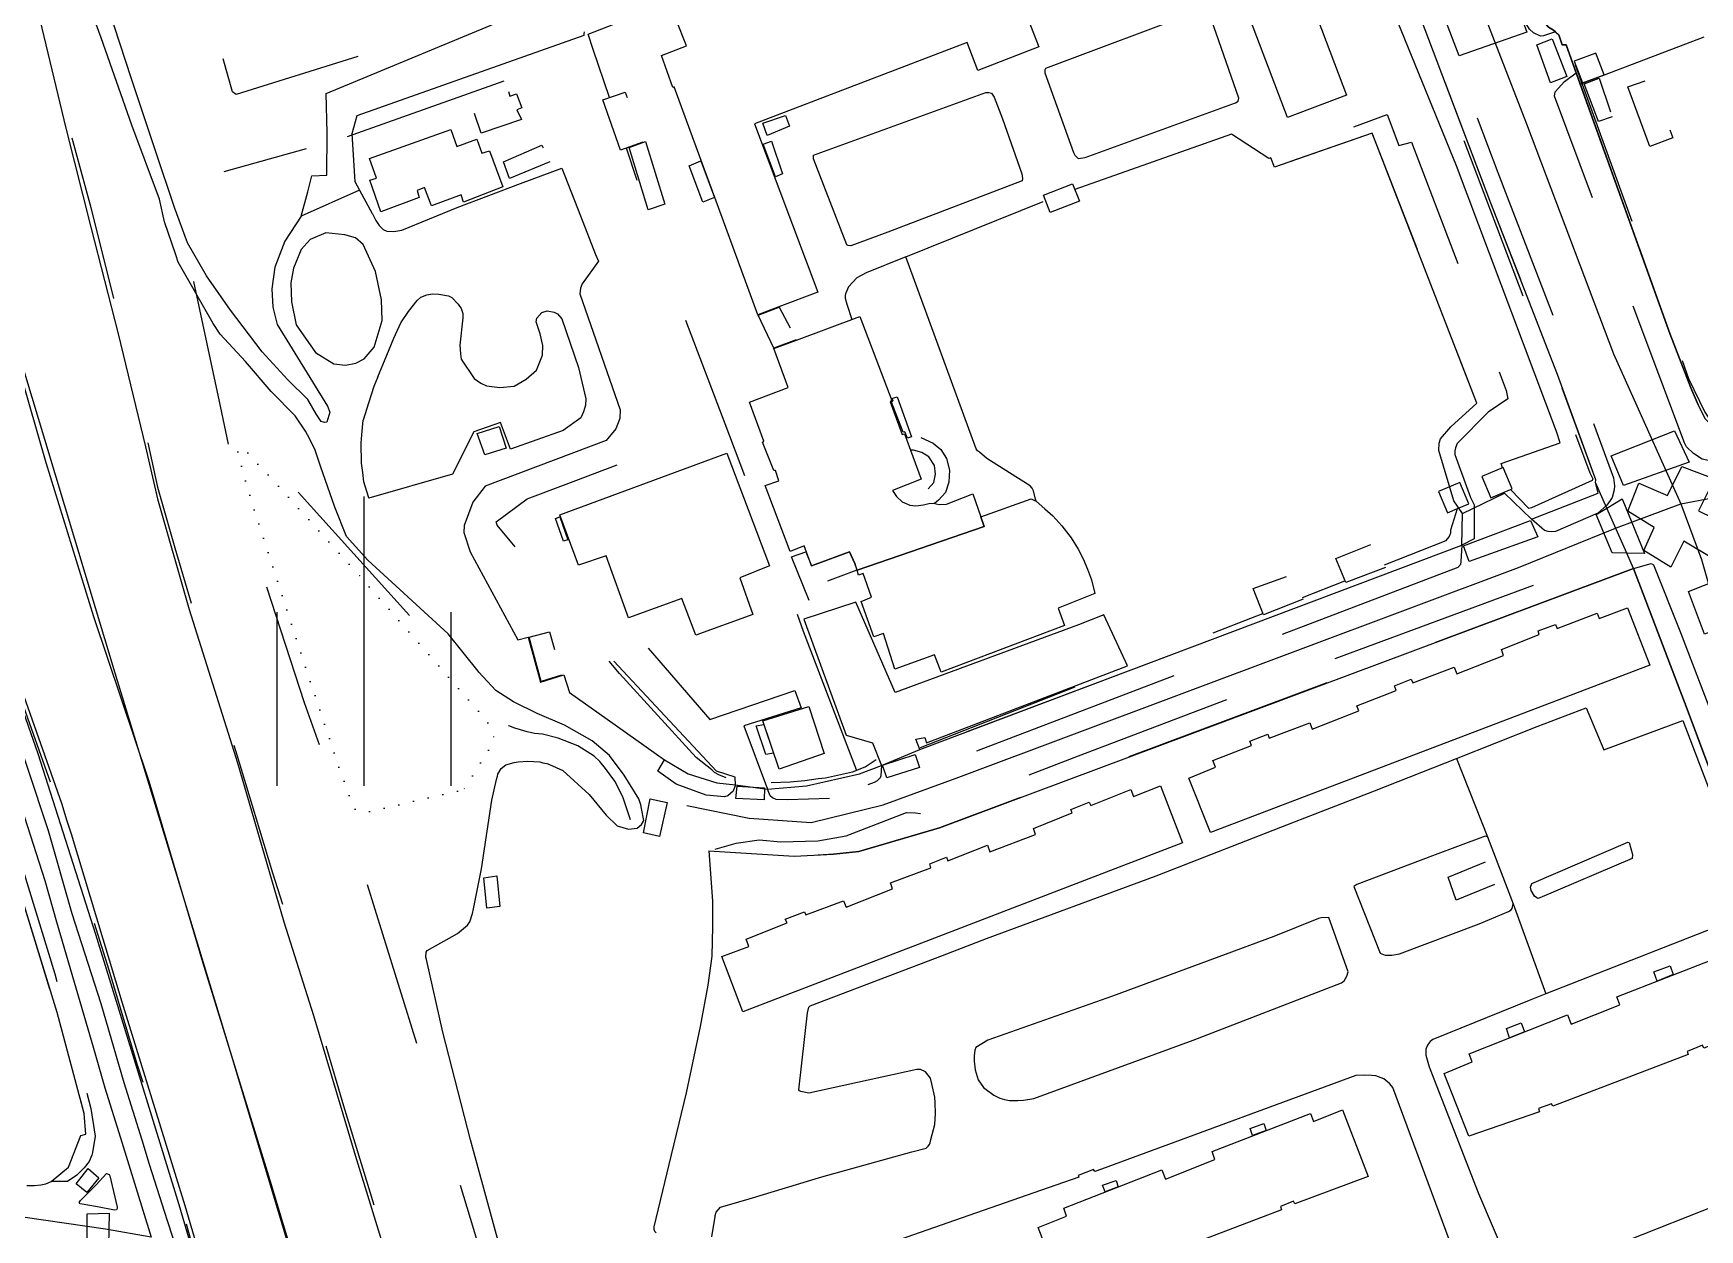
# Model space of a CAD drawing. Header units: millimetres. Extents: x 198785 to 203305, y 542885 to 545889.
# Drawn here: x 201794.4 to 202082.1, y 544211.6 to 544418.2 of the extents above; entities that cross this region are included whole.
import ezdxf

# ---------------------------------------------------------------- set-up
doc = ezdxf.new("R2010")
doc.units = ezdxf.units.MM
for name, pattern in [('DOTTED_25K', [2.5, 0, -2.5]), ('FENCE_25K', [54.3, 28.7, -9.2, -16.4]), ('HIDDEN_BULD_25K', [28.8, 18.4, -10.4]), ('HIDDEN_IN_25K', [56.5, 36.5, -20])]:
    doc.linetypes.add(name, pattern=pattern)
for name, color, linetype in [('A0013111', 253, 'Continuous'), ('A0013114', 253, 'Continuous'), ('A0013118', 253, 'Continuous'), ('A0023211', 253, 'Continuous'), ('A0023214', 253, 'Continuous'), ('A0033324', 253, 'Continuous'), ('A0043325', 253, 'Continuous'), ('A0053326', 253, 'Continuous'), ('B0014111', 253, 'Continuous'), ('B0014115', 253, 'Continuous'), ('B0014116', 253, 'Continuous'), ('B0014118', 253, 'Continuous'), ('B0024120', 253, 'Continuous'), ('B0024127', 253, 'Continuous'), ('C0523121', 253, 'Continuous'), ('D0015212', 253, 'Continuous'), ('D0025111', 253, 'Continuous'), ('F0017111', 253, 'Continuous'), ('F0047224', 253, 'Continuous')]:
    doc.layers.add(name, color=color, linetype=linetype)

# ---------------------------------------------------------------- blocks, each defined once
blk = doc.blocks.new('D0015212')
at = {"layer": 'D0015212'}
for p, q in [((-0.39, -20.29), (-0.39, 29.71)), ((-15.39, -20.29), (-15.39, 9.71)), ((14.61, -20.29), (14.61, 9.71))]:
    blk.add_line(p, q, dxfattribs=at)

msp = doc.modelspace()

# ---------------------------------------------------------------- linework, layer by layer
at = {"layer": 'A0013111'}
for points in [[(201830.67, 544181.52), (201820.58, 544215.73), (201809.68, 544250.89), (201800.94, 544279.9), (201800.22, 544282.18), (201799.26, 544285.24), (201788.36, 544316.16), (201779.39, 544341.25), (201770.57, 544366.63), (201761.97, 544393.48), (201752.86, 544423.42), (201743.97, 544452.55), (201743.84, 544453), (201743.14, 544455.39), (201734.89, 544483.44), (201729.32, 544504.35)], [(201768.63, 544504.36), (201775.99, 544483.94), (201782.11, 544465.18), (201782.24, 544464.74), (201785.03, 544455.61), (201788.66, 544443.74), (201794.43, 544424.94), (201799.99, 544401.82), (201804.28, 544384.74), (201808.99, 544366.33), (201813.74, 544346.81), (201815.79, 544337.83), (201821.26, 544318.75), (201829.34, 544293.14), (201830.01, 544290.85), (201837.6, 544264.76), (201842.72, 544248.63), (201849.92, 544224.49), (201858.6, 544196.27)]]:
    msp.add_lwpolyline(points, dxfattribs=at)
at = {"layer": 'A0013114'}
for points in [[(201819.32, 544207.7), (201817.55, 544213.17), (201814.43, 544222.88), (201813.13, 544227.09), (201810.07, 544237), (201806.1, 544250.64), (201801.05, 544266.19), (201796.97, 544280.5), (201793.41, 544291.27), (201789.17, 544303.94), (201783.03, 544321.27), (201778.46, 544333.61), (201774.91, 544343.84), (201771.47, 544353.39), (201768.19, 544362.55), (201766.02, 544369.1), (201764.34, 544374.29), (201759.63, 544390.1), (201752.45, 544412.57), (201739.41, 544455.37), (201738.84, 544457.24), (201731.02, 544484.2), (201724.58, 544504.35)], [(202082.99, 544351.64), (202081.79, 544354.04), (202080.52, 544356.98), (202076.91, 544366.41), (202061.43, 544409.44), (202058.99, 544416.22), (202058.31, 544416.24), (202057.73, 544417.99), (202057.17, 544418.47), (202056.83, 544418.76), (202055.96, 544419.3), (202055.33, 544420.04), (202051.4, 544430.02), (202042.36, 544455.55), (202041.82, 544456.97), (202036.99, 544469.89), (202035.17, 544474.65), (202031.61, 544483.96), (202023.81, 544504.39)], [(201889.49, 544418.46), (201889.4, 544418.13), (201889.41, 544417.88)], [(201903.36, 544292.75), (201907.42, 544290.33), (201912.38, 544288.76), (201915.61, 544288.42), (201921.14, 544287.71), (201927.88, 544288.26), (201937, 544290.36), (201940.82, 544291.76), (201947.42, 544294.56), (202041.02, 544329.82), (202041.11, 544335.29), (202048.38, 544338.8), (202053.06, 544334.35), (202064.55, 544338.79), (202064.07, 544340.65), (202064.12, 544341.09), (202057.5, 544359.29), (202046.03, 544388.92), (202034.7, 544418.85)], [(201911, 544277.04), (201925.7, 544276.12), (201932.5, 544276.45), (201936.9, 544276.94), (201950.84, 544281.04), (202070.64, 544325.82), (202079.93, 544301.49), (202100.04, 544247.56), (202109, 544223.43), (202115.96, 544209.22)], [(201793.24, 544219.25), (201794.56, 544219.27), (201795.67, 544219.36), (201796.52, 544219.55), (201797.43, 544219.95), (201800.44, 544222.44), (201802.59, 544227.87), (201803.42, 544228.14), (201803.15, 544231.7), (201798.46, 544249.11), (201791.27, 544272.55)]]:
    msp.add_lwpolyline(points, dxfattribs=at)
at = {"layer": 'A0013118'}
for points in [[(201840.61, 544386.65), (201837.79, 544382.33), (201836.08, 544377.87), (201835.54, 544374.1), (201835.72, 544370.95), (201836.48, 544367.93), (201845.14, 544353.86), (201845.55, 544352.82), (201845.05, 544351.08), (201844.61, 544351.04), (201844.08, 544351.17), (201843.27, 544352.38), (201841.77, 544354.98), (201838.32, 544358.39), (201833.9, 544363.24), (201828.42, 544370.39), (201824.28, 544376.33), (201820.98, 544382.04), (201818.73, 544388.14), (201815.43, 544397.94), (201811.23, 544410.56), (201804.54, 544431.23), (201798.65, 544450.66), (201790.82, 544476.95)], [(202048.02, 544343.2), (202047.79, 544343.96), (202057.96, 544347.5), (202057.37, 544349.44), (202040.09, 544395.34), (202014.61, 544457.89), (202014.29, 544457.98), (202013.49, 544457.69)], [(201899.75, 544282.31), (201899.37, 544284.37), (201899.23, 544284.96), (201898.89, 544286.01), (201896.35, 544290.13), (201893.86, 544293.53), (201890.85, 544296.07), (201886.05, 544298.77), (201881.35, 544300.77), (201877.27, 544302.77), (201874.21, 544304.74), (201871.31, 544307.89), (201871.17, 544308.06), (201865.98, 544314.51), (201852.13, 544327.26), (201848.42, 544331.32), (201846.41, 544336.4), (201843.95, 544343.5), (201843, 544346.23), (201842.06, 544348.26), (201841.35, 544349.52), (201839.58, 544352.17), (201835.41, 544356.37), (201831.01, 544361.57), (201826.65, 544366.28), (201825.43, 544368.1), (201819.38, 544378.68), (201818.94, 544379.97), (201817.01, 544385.66), (201816.17, 544389.58), (201811.35, 544402.36), (201806.05, 544417.47), (201800.87, 544431.6)], [(201889.41, 544417.88), (201850.23, 544404), (201849.37, 544400.88), (201849.88, 544392.63), (201850.7, 544391.12), (201840.61, 544386.65), (201841.75, 544390.86), (201842.47, 544393.63), (201845.05, 544393.71), (201845.12, 544401.02), (201844.92, 544407.83), (201886.72, 544425.21)], [(201996.46, 544422.4), (201969.11, 544412.18), (201969.02, 544411.95), (201969.02, 544411.42), (201973.98, 544397.62), (201974.21, 544397.18), (201974.56, 544396.77), (201974.79, 544396.61), (201975.99, 544396.81), (202001.95, 544406.2), (202002.36, 544406.5), (202002.5, 544407.01), (201997.31, 544421.9), (201996.99, 544422.22), (201996.46, 544422.4)], [(202082.78, 544417.57), (202065.6, 544411.02), (202061.43, 544409.44), (202058.99, 544416.23), (202058.31, 544416.25), (202057.73, 544417.99)], [(201935.49, 544381.55), (201935.06, 544381.6), (201934.8, 544381.72), (201929.08, 544396.57), (201929.06, 544397.17), (201958.8, 544408), (201959.33, 544408), (201959.79, 544407.88), (201960.28, 544407.19), (201961.68, 544403.45), (201965.05, 544393.99), (201965.12, 544393.58), (201965.14, 544393.18), (201965.1, 544392.77), (201941.89, 544383.91), (201935.49, 544381.55)], [(202041.11, 544335.29), (202039.65, 544337.5), (202037.04, 544346.2), (202037.08, 544347.43), (202037.33, 544348.22), (202039.11, 544350.27), (202043.59, 544354.36), (202025.55, 544401), (202008.66, 544395.12), (202008.01, 544396.74), (202007.67, 544396.61), (202001.21, 544400.83), (201974.19, 544391.24)], [(201850.7, 544391.12), (201852.88, 544387.11), (201852.9, 544387.06), (201853.49, 544385.88), (201854.06, 544385.05), (201854.75, 544384.35), (201855.42, 544384.06), (201856.6, 544383.98), (201857.97, 544384.23), (201867.52, 544388.15), (201878.45, 544392.29), (201885.61, 544394.93), (201888.82, 544386.7), (201891.44, 544380.04), (201891.93, 544378.88), (201889.15, 544374.98), (201888.85, 544374.22), (201888.73, 544373.21), (201895.7, 544353.19), (201895.6, 544351.73), (201894.96, 544349.91), (201893.29, 544347.89), (201872.38, 544340.02), (201870.25, 544337.28), (201868.75, 544333.21), (201868.69, 544332.02), (201869.77, 544328.68), (201873.52, 544321.79), (201878.04, 544313.47), (201879.78, 544313.92), (201881.95, 544306.17), (201885.95, 544307.43), (201886.91, 544304.36), (201893.46, 544299.78), (201903.36, 544292.75)], [(201945.01, 544379.62), (201968.73, 544389.2)], [(201844.88, 544383.76), (201842.16, 544382.64), (201840.62, 544380.88), (201839.27, 544377.66), (201838.8, 544375.12), (201838.96, 544371.86), (201839.74, 544367.86), (201843.1, 544363.1), (201846.26, 544361.14), (201848.27, 544360.91)], [(201848.27, 544360.91), (201850.02, 544361.28), (201851.5, 544362), (201853.2, 544364.01), (201854.57, 544368.66), (201854.48, 544372.23), (201853.46, 544377.07), (201851.3, 544381.76), (201849.96, 544382.93), (201848.13, 544383.43), (201844.88, 544383.76)], [(201945.01, 544379.62), (201938.13, 544376.84), (201936.54, 544375.98), (201935.11, 544374.46), (201934.58, 544373.24), (201934.53, 544372.96), (201934.53, 544372.5), (201934.81, 544371.48), (201935.7, 544368.8)], [(201967.52, 544337.43), (201967.41, 544337.8), (201967.04, 544339.19), (201966.81, 544339.65), (201966.46, 544340.08), (201962.88, 544342.33), (201959.02, 544344.81), (201957.75, 544345.91), (201957.4, 544346.11), (201957.14, 544346.48), (201945.01, 544379.62)], [(201853.82, 544358.89), (201855, 544361.68), (201856.6, 544365.6), (201857.82, 544368.24), (201859.13, 544370.21), (201860.61, 544372.1), (201861.25, 544372.68), (201862.32, 544373.05), (201863.28, 544373.26), (201864.39, 544373.2), (201866.05, 544372.92), (201866.62, 544372.61), (201867.7, 544371.45), (201868.25, 544370.71), (201868.5, 544369.85), (201868.52, 544369.08), (201868, 544364.36), (201868.09, 544362.88), (201868.25, 544361.96), (201870.5, 544358.59), (201871.64, 544357.83), (201872.61, 544357.36), (201874.88, 544357.08), (201877.36, 544357.27), (201879.45, 544358.48), (201881.23, 544360.05), (201882.27, 544362.64), (201882.36, 544364.33), (201881.9, 544366.35), (201881.21, 544368.43), (201881.3, 544369.06), (201882.17, 544370.03), (201883.1, 544370.28), (201884.31, 544370.1), (201884.89, 544369.76), (201885.59, 544368.91), (201888.51, 544360.53), (201889.78, 544355.12), (201889.68, 544354.03), (201889.34, 544352.87), (201888.88, 544351.85), (201885.87, 544349.61), (201876.75, 544346.39), (201875.01, 544351), (201870.42, 544349.38), (201866.73, 544342.08), (201852.31, 544337.97), (201852.21, 544338.17), (201851.45, 544340.77), (201851.25, 544342.36), (201851.05, 544343.98), (201850.94, 544347.53), (201851.07, 544348.91), (201851.32, 544351.4)], [(201853.82, 544358.89), (201853.13, 544357.25), (201852.21, 544354.36), (201851.32, 544351.4)], [(201947.42, 544294.56), (201946.71, 544296.34), (201948.3, 544296.61), (201948.59, 544295.7), (201983.26, 544308.98), (201979.17, 544317.82), (201974.84, 544316.07), (201943.14, 544304.4), (201936.36, 544319.97), (201927.4, 544317.03), (201934.71, 544297.02), (201939.23, 544295.71), (201940.82, 544291.76)], [(201900.54, 544312.06), (201911.17, 544299.7), (201925.85, 544304.73), (201926.92, 544301.74), (201917.03, 544298.61), (201921.14, 544287.71)], [(201915.61, 544288.42), (201915.56, 544289.74), (201912.34, 544290.81), (201894.61, 544309.78)], [(202040.08, 544293), (202054.01, 544298.52), (202062.49, 544301.75), (202065.53, 544294.46), (202079.16, 544299.57), (202086.13, 544281.33), (202090.46, 544266.04), (202055.51, 544252.32)], [(201874.99, 544208.45), (201869.82, 544227.14), (201865.07, 544245.73), (201862.25, 544258.26), (201862.16, 544258.66), (201862.19, 544259.56), (201862.39, 544259.83), (201867.58, 544262.79), (201869.32, 544264.19), (201869.71, 544264.77), (201870.19, 544266.22), (201870.38, 544267.03), (201871.74, 544273.91), (201873.54, 544285.81), (201874.35, 544289.37), (201874.48, 544289.92), (201874.58, 544290.27), (201875.11, 544291.24), (201875.96, 544291.88), (201877.39, 544292.32), (201878.08, 544292.41), (201879.74, 544292.51), (201881.8, 544292.41), (201882.31, 544292.27), (201883.02, 544292.11), (201883.48, 544291.97), (201885.81, 544290.94), (201890.34, 544286.78), (201893.24, 544283.18), (201895.18, 544281.34), (201897.12, 544280.76), (201898.64, 544280.95), (201899.36, 544281.57), (201899.75, 544282.31)], [(201911.53, 544210.38), (201912.09, 544213.88), (201912.09, 544214.09), (201912.27, 544214.67), (201912.99, 544215.5), (201917.97, 544216.95), (201930.48, 544220.76), (201946.05, 544225.05), (201948.5, 544225.68), (201948.87, 544226.02), (201949.1, 544226.32), (201949.23, 544226.62), (201949.35, 544227.18), (201950, 544229.81), (201950.11, 544231.7), (201950.09, 544233.5), (201950.02, 544234.51), (201949.51, 544236.82), (201949.26, 544237.79), (201948.38, 544238.85), (201947.55, 544239.27), (201946.93, 544239.27), (201928.28, 544235.21), (201926.85, 544235.51), (201926.67, 544235.6), (201926.55, 544235.76), (201928.01, 544249.07), (201928.26, 544250.04), (201928.49, 544250.25), (201941.97, 544255.4), (201951.34, 544258.97), (201958.95, 544261.88), (201988.21, 544272.75), (202012.12, 544282.03), (202017.48, 544284.12), (202025.93, 544287.4), (202040.08, 544293), (202045.45, 544279.45), (202045.03, 544279.6), (202035.93, 544276.18), (202022.87, 544271.22), (202022.36, 544270.9), (202026.88, 544259.35), (202027.77, 544259), (202028.93, 544259.04), (202030.26, 544259.28), (202043.99, 544264.46), (202045.8, 544265.2), (202049.05, 544266.57), (202049.53, 544266.84), (202049.71, 544267.08), (202049.88, 544267.9), (202055.51, 544252.32), (202052.61, 544251.17), (202036.02, 544244.46), (202035.55, 544244.14), (202035.35, 544243.9), (202035.07, 544243.49), (202034.79, 544242.8), (202034.79, 544241.74), (202035.39, 544239.73), (202043.86, 544217.85), (202051.8, 544199.3)], [(202045.45, 544279.45), (202049.88, 544267.9)], [(202054.12, 544268.84), (202053.93, 544268.9), (202053.56, 544269.21), (202052.97, 544270.22), (202052.85, 544270.79), (202053.1, 544271.42), (202069.66, 544278.54), (202069.87, 544278.48), (202070.47, 544276.44), (202070.44, 544275.73), (202054.45, 544268.93), (202054.12, 544268.84)], [(201911, 544277.04), (201911.62, 544268.36), (201911.65, 544264), (201911.51, 544258.86), (201910.84, 544253.83), (201909.5, 544246.7), (201907.1, 544235.27), (201904.06, 544222.86), (201901.47, 544212.09), (201901.49, 544211.72), (201901.63, 544211.35), (201901.89, 544211.07)], [(201957.1, 544243.1), (201956.91, 544242.6), (201956.8, 544241.63), (201956.8, 544240.7), (201956.99, 544239.21), (201957.5, 544237.47), (201958.43, 544236.16), (201960.18, 544234.87), (201961.23, 544234.33), (201962.03, 544234.11), (201962.89, 544233.95), (201964.35, 544233.95), (201965.35, 544233.98), (201967.1, 544234.26), (201994.61, 544244.32), (202020.21, 544254.23), (202020.71, 544254.57), (202021.17, 544255.4), (202021.35, 544256.15), (202018.02, 544265.55), (202016.74, 544265.46), (202016.26, 544265.35), (202008.54, 544262.23), (201980.69, 544251.93), (201959.18, 544244.36), (201957.1, 544243.1)], [(202043.21, 544198.1), (202029.07, 544236.17), (202028.59, 544236.8), (202027.55, 544237.65), (202026.14, 544238.21), (202025.4, 544238.27), (202024.23, 544238.32), (202022.7, 544238.25), (201978.79, 544222.05), (201977.62, 544221.64), (201977.43, 544222), (201974.79, 544220.96), (201974.87, 544220.68), (201967.08, 544217.97), (201953.39, 544213.19), (201925.1, 544203.32)], [(202059.34, 544205.7), (202095.42, 544220.02), (202097.03, 544216.96), (202107.7, 544220.71), (202109, 544223.43)]]:
    msp.add_lwpolyline(points, dxfattribs=at)
at = {"layer": 'A0023211'}
msp.add_lwpolyline([(201844.64, 544188.9), (201835.25, 544220.11), (201823.64, 544257.82), (201815.14, 544286.52), (201814.3, 544289.19), (201804.81, 544317.45), (201796.57, 544344.03), (201787.42, 544375.69), (201780.98, 544397.65), (201770.76, 544433.58), (201763.04, 544458.87), (201751.76, 544493.9), (201748.98, 544504.36), (201748.97, 544504.36)], dxfattribs=at)
at = {"layer": 'A0023214'}
for points in [[(202024.02, 544475.25), (202025.91, 544470.4), (202028.01, 544464.99), (202052.17, 544402.59), (202067.2, 544362.85), (202075.25, 544344.89), (202078.81, 544336.96)], [(202078.81, 544336.96), (202089.73, 544339.07), (202121.95, 544350.46), (202154.06, 544362.45), (202157.15, 544363.6), (202161.62, 544365.27), (202164.68, 544366.41), (202190.05, 544376.23), (202210.67, 544384.16), (202219.46, 544387.51), (202222.55, 544388.75), (202228.66, 544391.19)], [(201907.18, 544284.9), (201917.93, 544282.69), (201928.67, 544281.92), (201941.09, 544284.99), (201954.13, 544289.79), (202050.81, 544325.98), (202067.56, 544332.77), (202078.81, 544336.96)], [(202078.81, 544336.96), (202082.38, 544327.37), (202083.77, 544322.52), (202106.9, 544258.79), (202117.41, 544234.03), (202118.99, 544230.28), (202120.46, 544226.53), (202135.17, 544188.96), (202138.44, 544180.26), (202143.95, 544165.54)], [(201789.3, 544293.78), (201796.33, 544271.93), (201798.37, 544264.78), (201804.74, 544242.94), (201806.72, 544236.12), (201809.39, 544227.5), (201814.71, 544210.3)], [(201814.71, 544210.3), (201806.83, 544211.72), (201792.57, 544213.8), (201786.17, 544215.22), (201775.62, 544217.56), (201771.15, 544218.26), (201753.8, 544221.36), (201733.47, 544223.5), (201728.98, 544223.47), (201723.05, 544222.02), (201716.6, 544220.43), (201715.81, 544220.24), (201709.13, 544218.11), (201701.25, 544215.2), (201699.45, 544214.49), (201697.23, 544213.66), (201687.18, 544210.13)]]:
    msp.add_lwpolyline(points, dxfattribs=at)
at = {"layer": 'A0033324', "linetype": 'HIDDEN_IN_25K', "flags": 128}
for points in [[(201718.08, 544504.35), (201718.08, 544504.35), (201723.83, 544485.41), (201734.97, 544449.15), (201745.18, 544415.28), (201755.35, 544382.08), (201763.46, 544357.37), (201778.52, 544315.22), (201789.07, 544285.09), (201798.05, 544255.82), (201804.3, 544232.57), (201805.04, 544227.75), (201804.59, 544224.95), (201804.49, 544224.51), (201803.98, 544223.4), (201803.13, 544222.32), (201801.89, 544221.01), (201800.26, 544219.93), (201797.43, 544219.95), (201800.44, 544222.44), (201802.59, 544227.87), (201803.42, 544228.14), (201803.15, 544231.7), (201798.46, 544249.11), (201791.27, 544272.55), (201784.25, 544294.04), (201773.93, 544323.88), (201765.49, 544347.39), (201758.6, 544366.92), (201750.97, 544391.67), (201744.13, 544414.29), (201737.5, 544435.59), (201731.03, 544456.99), (201724.69, 544478.11), (201718.84, 544497.9), (201716.92, 544504.35)], [(202055.13, 544417.8), (202054.59, 544417.76), (202053.35, 544418.29), (202052.7, 544418.93), (202052.25, 544419.68), (202048.59, 544428.97), (202039.54, 544454.52), (202037.65, 544459.56), (202034.18, 544468.83), (202022.25, 544500.06), (202021.98, 544500.69), (202021.88, 544501.2), (202021.9, 544502.04), (202022.2, 544502.79), (202023.99, 544503.91), (202031.61, 544483.96), (202035.17, 544474.65), (202036.99, 544469.89), (202042.36, 544455.55), (202051.4, 544430.02), (202055.33, 544420.04), (202055.96, 544419.3), (202056.83, 544418.76), (202057.17, 544418.47), (202055.13, 544417.8)], [(202057.2, 544332.17), (202056.53, 544332.13), (202055.92, 544332.19), (202055.28, 544332.39), (202053.06, 544334.35), (202064.55, 544338.79), (202064.07, 544340.65), (202064.12, 544341.09), (202057.5, 544359.29), (202046.03, 544388.92), (202034.7, 544418.85), (202024.29, 544446.08), (202016.75, 544466.2), (202016.54, 544466.36), (202016.1, 544466.52), (202015.59, 544466.52), (202018.18, 544466.81), (202018.47, 544466.84), (202019.07, 544466.6), (202019.59, 544466.32), (202020.03, 544465.99), (202027.1, 544447.14), (202037.5, 544419.92), (202047.23, 544394.21), (202048.83, 544389.99), (202060.3, 544360.35), (202067.17, 544341.46), (202067.34, 544340.06), (202067.28, 544339.4), (202066.95, 544338.08), (202066.63, 544337.53), (202066.03, 544336.75), (202064.5, 544335.37), (202057.2, 544332.17)], [(202087.37, 544349.48), (202089.38, 544349.43), (202091.43, 544349.61), (202093.7, 544350.09), (202112.19, 544357.31), (202147.43, 544370.34), (202150.62, 544371.56), (202157.03, 544374.01), (202187.21, 544385.54), (202210.67, 544394.64), (202216.21, 544396.8), (202217.78, 544397.39), (202218.3, 544397.98), (202218.43, 544398.29), (202218.89, 544396.51), (202218.89, 544395.44), (202218.7, 544394.82), (202216.35, 544393.75), (202215.08, 544393.17), (202210.67, 544391.43), (202188.29, 544382.74), (202148.49, 544367.53), (202113.26, 544354.51), (202112.26, 544354.12), (202094.56, 544347.21), (202089.94, 544345.25), (202088.19, 544344.46), (202086.85, 544344.07), (202085.62, 544344.05), (202084.61, 544344.21), (202083.8, 544344.37), (202082.51, 544344.7), (202080.99, 544345.69), (202079.81, 544346.8), (202079.46, 544347.48), (202057.01, 544407.37), (202057.09, 544408.11), (202058.73, 544409.88), (202060.73, 544411.39), (202061.43, 544409.44), (202076.91, 544366.41), (202080.52, 544356.98), (202081.79, 544354.04), (202082.99, 544351.64), (202084.1, 544350.48), (202085.58, 544349.85), (202087.37, 544349.48)], [(202041.02, 544329.82), (202041.11, 544335.29), (202039.65, 544337.5), (202037.04, 544346.2), (202037.08, 544347.43), (202037.33, 544348.22), (202039.11, 544350.27), (202043.59, 544354.36), (202025.55, 544401), (202008.66, 544395.12), (202008.01, 544396.74), (202028.09, 544404.2), (202030.15, 544398.87), (202032.29, 544399.45), (202048.67, 544356.52), (202048.92, 544355.11), (202045.56, 544352.79), (202040.21, 544347.41), (202039.93, 544346.64), (202039.78, 544346.12), (202039.77, 544345.47), (202042.48, 544338.08), (202043.12, 544336.8), (202043.12, 544330.91), (202041.02, 544329.82)], [(202041.02, 544329.82), (202040.84, 544327.02), (202040.77, 544326.52), (202040.34, 544325.97), (201952.21, 544292.35), (201951.27, 544292.19), (201949.6, 544292.35), (201949, 544292.51), (201948.58, 544292.69), (201948.12, 544293.15), (201947.42, 544294.56), (202041.02, 544329.82)], [(202070.64, 544325.82), (201950.84, 544281.04), (201936.9, 544276.94), (201932.5, 544276.45), (201925.7, 544276.12), (201911, 544277.04), (201915.74, 544278.35), (201919.69, 544278.96), (201923.4, 544278.62), (201929.82, 544278.77), (201934.73, 544279.62), (201945.13, 544283.65), (201946.7, 544283.6), (201947.85, 544283.45), (201949.95, 544283.93), (201974.84, 544293.45), (202017.66, 544309.68), (202065.84, 544327.58), (202068.63, 544326.9), (202070.64, 544325.82)], [(202070.64, 544325.82), (202073.68, 544326.67), (202074.08, 544326.43), (202078.78, 544314.77), (202090.42, 544284.31), (202102.24, 544253.18), (202112.72, 544224.93), (202112.92, 544224.08), (202112.89, 544223.38), (202111.64, 544220.42), (202110.98, 544219.39), (202109, 544223.43), (202100.04, 544247.56), (202079.93, 544301.49), (202070.64, 544325.82)], [(201914.29, 544286.57), (201913.71, 544286.35), (201910.51, 544286.63), (201905.37, 544288.57), (201902.16, 544290.8), (201903.36, 544292.75), (201907.42, 544290.33), (201912.38, 544288.76), (201915.61, 544288.42), (201915.22, 544287.35), (201914.29, 544286.57)], [(201931.84, 544286.09), (201924.57, 544285.86), (201922.61, 544285.89), (201921.96, 544286.2), (201921.59, 544286.56), (201921.14, 544287.71), (201927.88, 544288.26), (201937, 544290.36), (201940.82, 544291.76), (201940.69, 544289.97), (201940.55, 544289.63), (201940.06, 544289.13), (201939.56, 544288.84), (201932.7, 544286.22), (201931.84, 544286.09)]]:
    msp.add_lwpolyline(points, dxfattribs=at)
at = {"layer": 'A0043325'}
for points in [[(202052.23, 544418.41), (202040.52, 544414.32), (202038.07, 544420.8), (202049.83, 544425.14), (202052.23, 544418.41)], [(202059.14, 544410.75), (202056.33, 544409.65), (202053.94, 544416.24), (202056.62, 544417.26), (202059.14, 544410.75)], [(202080.27, 544344.19), (202068.89, 544340.12), (202066.79, 544345.25), (202077.71, 544349.55), (202080.27, 544344.19)], [(202084.63, 544341.29), (202081.87, 544335.78), (202086.8, 544333.33), (202084.34, 544327.52), (202079.34, 544330.5), (202077.09, 544326.01), (202072.42, 544328.89), (202074.2, 544332.88), (202069.65, 544335.69), (202071.58, 544340.56), (202076.5, 544338.42), (202079.01, 544343.39), (202084.63, 544341.29)], [(202068.7, 544337.82), (202072.57, 544328.42), (202069.47, 544328.46), (202066.95, 544328.5), (202064.2, 544335.14), (202066.03, 544336.23), (202068.7, 544337.82)], [(202054.1, 544331.25), (202042.27, 544327), (202041.3, 544329.7), (202052.85, 544334.11), (202054.1, 544331.25)], [(202090.94, 544317.46), (202082.92, 544314.47), (202080.15, 544321.81), (202088.16, 544324.97), (202090.94, 544317.46)], [(201947.34, 544291.46), (201941.72, 544289.66), (201940.96, 544291.85), (201946.61, 544293.66), (201947.34, 544291.46)], [(201920.62, 544287.95), (201920.53, 544285.88), (201915.68, 544286.07), (201915.86, 544288.21), (201920.62, 544287.95)], [(201805.7, 544220.6), (201803.58, 544218.04), (201801.75, 544219.55), (201803.86, 544222.21), (201805.7, 544220.6)], [(201807.48, 544214.49), (201807.29, 544206.09), (201803.64, 544206.3), (201803.64, 544214.35), (201807.48, 544214.49)]]:
    msp.add_lwpolyline(points, dxfattribs=at)
at = {"layer": 'A0053326'}
for points in [[(202100.04, 544247.56), (202079.93, 544301.49), (202070.64, 544325.82), (202069.47, 544328.46), (202066.03, 544336.23), (202064.07, 544340.65), (202064.12, 544341.09), (202057.5, 544359.29), (202046.03, 544388.92), (202034.7, 544418.85), (202024.29, 544446.08), (202016.75, 544466.2), (202016.01, 544467.82), (202012.6, 544475.32), (202010.23, 544480.53), (202001.58, 544504.39)], [(202023.81, 544504.39), (202036.99, 544469.89), (202042.36, 544455.55), (202051.4, 544430.02), (202055.33, 544420.04), (202055.96, 544419.3), (202056.83, 544418.76), (202057.73, 544417.99), (202058.31, 544416.25), (202058.99, 544416.23), (202076.91, 544366.41), (202080.52, 544356.98), (202081.79, 544354.04), (202082.99, 544351.64)], [(201808.73, 544215.04), (201808.36, 544215.01), (201805.46, 544215.56), (201802.45, 544216.06), (201802.26, 544216.32), (201802.49, 544216.63), (201805.22, 544219.34), (201807.01, 544221.34), (201807.47, 544221.12), (201807.56, 544220.91), (201808.84, 544215.5), (201808.85, 544215.47), (201808.84, 544215.26), (201808.78, 544215.14), (201808.73, 544215.04)]]:
    msp.add_lwpolyline(points, dxfattribs=at)
at = {"layer": 'B0014111'}
for points in [[(202006.09, 544447.26), (202021.09, 544407.56), (202010.91, 544403.69), (201999.66, 544433.28)], [(201966.11, 544420.62), (201967.95, 544415.91), (201957.43, 544411.81), (201955.61, 544416.64), (201918.85, 544402.62), (201929.82, 544373.5), (201923.09, 544370.98), (201919.46, 544369.62), (201912.02, 544389.87), (201909.68, 544396.24), (201905, 544408.96), (201904.78, 544408.86), (201902.85, 544414.41), (201907.14, 544416.04), (201905.38, 544420.54)], [(201866.42, 544401.59), (201867.51, 544398.7), (201870.93, 544399.95), (201871.79, 544397.51), (201873.1, 544397.91), (201875.45, 544391.7), (201868.64, 544389.07), (201868.22, 544390.33), (201863.13, 544388.45), (201861.9, 544391.61), (201860.64, 544391.07), (201860.98, 544389.86), (201854.37, 544387.4), (201852.48, 544392.86), (201853.64, 544393.23), (201852.42, 544396.63), (201866.42, 544401.59)], [(201903.42, 544388.71), (201900.53, 544387.72), (201897.21, 544398.5), (201900.06, 544399.57), (201903.42, 544388.71)], [(201957.97, 544334.71), (201958.54, 544333.04), (201936.58, 544325.53), (201936.21, 544326.64), (201935.27, 544328.67), (201929.33, 544326.49), (201928.72, 544326.27), (201927.43, 544329.71), (201925.03, 544328.74), (201920.74, 544340.14), (201923.07, 544340.97), (201922.51, 544342.75), (201922.19, 544342.72), (201920.25, 544347.6), (201920.5, 544347.79), (201918.03, 544354.54), (201924.68, 544357.09), (201922.21, 544363.82), (201926.12, 544365.26), (201937.06, 544369.3), (201942.59, 544354.83), (201942.29, 544354.56), (201944.39, 544348.96), (201944.78, 544349.04), (201947.64, 544341.22), (201942.68, 544339.26), (201943.38, 544338.23), (201944.4, 544337.33), (201945.67, 544336.73), (201946.76, 544336.6), (201948.04, 544336.77), (201948.98, 544337.05), (201949.71, 544337.09), (201950.78, 544336.87), (201952.02, 544336.91), (201956.6, 544338.7), (201957.97, 544334.71)], [(201914.1, 544345.73), (201921.49, 544326.24), (201916.34, 544324.21), (201918.61, 544317.86), (201908.73, 544314.31), (201906.34, 544320.63), (201897.13, 544317.27), (201893.27, 544327.99), (201888.51, 544326.39), (201885.25, 544335.05), (201914.1, 544345.73)], [(201936.58, 544325.53), (201958.54, 544333.04), (201957.97, 544334.71), (201966.67, 544337.83), (201967.51, 544337.43), (201969.01, 544336.13), (201970.41, 544334.88), (201971.97, 544333.18), (201973.53, 544331.11), (201974.74, 544329.16), (201975.65, 544327.46), (201976.4, 544325.67), (201977.07, 544323.83), (201977.66, 544321.48), (201971.33, 544318.97), (201972.42, 544315.94), (201951.13, 544307.89), (201949.96, 544310.88), (201943.13, 544308.43), (201941.14, 544314.59), (201939.49, 544314.01), (201937.3, 544320.13), (201939.09, 544320.83), (201937.64, 544324.94), (201936.86, 544324.68), (201936.58, 544325.53)], [(201930.88, 544293.88), (201923.11, 544291.17), (201920.29, 544299.52), (201928.27, 544301.96), (201930.88, 544293.88)]]:
    msp.add_lwpolyline(points, dxfattribs=at)
at = {"layer": 'B0014115'}
for points in [[(202069.61, 544319.01), (202073.44, 544309.13), (201997.59, 544280.19), (201993.84, 544289.62), (201998.47, 544291.52), (201998.03, 544292.67), (202004.67, 544295.24), (202004.39, 544295.99), (202007.49, 544297.19), (202007.76, 544296.52), (202014.75, 544299.16), (202015.19, 544298.07), (202023.2, 544301.24), (202022.89, 544302.1), (202029.66, 544304.75), (202029.38, 544305.53), (202032.25, 544306.69), (202032.52, 544306.06), (202039.66, 544308.77), (202040.16, 544307.61), (202048.22, 544310.75), (202047.86, 544311.84), (202054.37, 544314.4), (202054.17, 544315.02), (202057.16, 544316.13), (202057.45, 544315.46), (202064.35, 544318.09), (202064.73, 544317.14), (202069.61, 544319.01)], [(201988.98, 544288.25), (201992.78, 544278.44), (201916.88, 544249.26), (201913.26, 544258.81), (201917.88, 544260.54), (201917.42, 544261.8), (201924.5, 544264.59), (201924.18, 544265.24), (201927.5, 544266.52), (201927.74, 544265.98), (201934.27, 544268.42), (201934.7, 544267.33), (201942.72, 544270.46), (201942.35, 544271.53), (201949.33, 544274.11), (201949.14, 544274.82), (201952.02, 544275.97), (201952.28, 544275.33), (201959.08, 544278.01), (201959.51, 544276.89), (201967.4, 544279.89), (201967.07, 544280.91), (201973.72, 544283.58), (201973.52, 544284.21), (201976.66, 544285.47), (201976.96, 544284.9), (201983.87, 544287.61), (201984.33, 544286.45), (201988.98, 544288.25)], [(202090.43, 544259.11), (202094.87, 544247.7), (202082.79, 544242.97), (202082.56, 544243.5), (202079.93, 544242.38), (202080.06, 544241.89), (202056.69, 544232.93), (202056.48, 544233.37), (202054.23, 544232.57), (202054.4, 544231.96), (202042.23, 544227.74), (202037.93, 544238.61), (202042.77, 544240.63), (202042.26, 544241.97), (202059.24, 544248.73), (202059.89, 544247.13), (202068.27, 544250.45), (202067.79, 544251.83), (202084.9, 544258.53), (202085.48, 544257.14), (202090.43, 544259.11)], [(202020.42, 544232.3), (202024.82, 544220.79), (202012.15, 544216.06), (202011.92, 544216.54), (202009.67, 544215.64), (202009.89, 544215.03), (201986.61, 544206.19), (201986.25, 544206.79), (201984.16, 544205.92), (201984.37, 544205.33), (201972.12, 544201.02), (201967.83, 544212), (201972.77, 544213.94), (201972.3, 544215.32), (201989.2, 544221.97), (201989.82, 544220.35), (201998.37, 544223.72), (201997.89, 544225.14), (202014.85, 544231.71), (202015.42, 544230.29), (202020.42, 544232.3)]]:
    msp.add_lwpolyline(points, dxfattribs=at)
at = {"layer": 'B0014116', "linetype": 'HIDDEN_BULD_25K', "flags": 128}
for points in [[(202066.96, 544403.81), (202064.58, 544402.98), (202062.11, 544409.51), (202064.7, 544410.46), (202066.96, 544403.81)], [(202077.44, 544400.16), (202073.45, 544398.66), (202069.67, 544408.97), (202073.59, 544410.33), (202077.44, 544400.16)], [(201876.39, 544408.2), (201876.66, 544407.36), (201877.76, 544407.79), (201878.7, 544405.36), (201877.86, 544405), (201878.66, 544403.35), (201871.7, 544400.96), (201870.02, 544405.99), (201876.39, 544408.2)], [(201899.58, 544399.45), (201895.77, 544398.03), (201892.69, 544406.77), (201896.56, 544408.07), (201899.58, 544399.45)], [(201924.93, 544402.18), (201921.07, 544400.59), (201920.34, 544402.69), (201924.22, 544404.05), (201924.93, 544402.18)], [(201883.56, 544396.02), (201876.58, 544393.14), (201875.55, 544396.04), (201882.17, 544398.93), (201883.56, 544396.02)], [(201923.7, 544393.95), (201922.5, 544393.46), (201920.37, 544399.11), (201921.84, 544399.61), (201923.7, 544393.95)], [(201911.99, 544389.86), (201909.94, 544389.05), (201907.62, 544395.32), (201909.64, 544396.22), (201911.99, 544389.86)], [(201974.97, 544389.22), (201969.92, 544387.27), (201968.78, 544390.29), (201973.81, 544392.23), (201974.97, 544389.22)], [(201926.1, 544365.29), (201922.21, 544363.83), (201919.49, 544369.55), (201923.12, 544370.91), (201926.1, 544365.29)], [(201943.51, 544355.45), (201945.98, 544348.52), (201945.3, 544348.31), (201944.85, 544349.39), (201944.55, 544349.33), (201942.53, 544354.53), (201942.82, 544354.8), (201942.57, 544355.16), (201943.51, 544355.45)], [(201875.98, 544346.6), (201872.3, 544345.43), (201871.01, 544349.12), (201874.77, 544350.3), (201875.98, 544346.6)], [(201886.64, 544330.76), (201885.88, 544330.53), (201884.53, 544334.45), (201885.28, 544334.71), (201886.64, 544330.76)], [(202027.84, 544325.97), (202020.95, 544323.37), (202019.23, 544327.55), (202026.18, 544330.27), (202027.84, 544325.97)], [(201927.77, 544328.67), (201928.72, 544326.24), (201929.34, 544326.47), (201935.27, 544328.66), (201936.2, 544326.64), (201936.57, 544325.52), (201930.76, 544323.34), (201932.02, 544319.31), (201929.23, 544318.13), (201925.26, 544327.81), (201927.77, 544328.67)], [(202013.61, 544320.52), (202006.75, 544317.81), (202004.98, 544322.37), (202012.09, 544324.93), (202013.61, 544320.52)], [(201885.58, 544307.37), (201882.04, 544306.3), (201879.98, 544313.96), (201883.46, 544314.87), (201885.58, 544307.37)], [(201922.16, 544293.92), (201920.81, 544293.69), (201919.18, 544298.66), (201920.49, 544298.86), (201922.16, 544293.92)], [(202046.66, 544271.24), (202040.02, 544268.51), (202038.62, 544272.51), (202045.28, 544275.19), (202046.66, 544271.24)], [(202077.52, 544255.66), (202074.73, 544254.56), (202074.13, 544256.14), (202076.98, 544257.2), (202077.52, 544255.66)], [(202051.85, 544245.81), (202049.23, 544244.76), (202048.69, 544246.36), (202051.26, 544247.33), (202051.85, 544245.81)], [(202007.2, 544228.77), (202004.88, 544227.87), (202004.44, 544229.11), (202006.83, 544229.98), (202007.2, 544228.77)], [(201981.69, 544219.04), (201979.41, 544218.14), (201978.98, 544219.31), (201981.33, 544220.13), (201981.69, 544219.04)]]:
    msp.add_lwpolyline(points, dxfattribs=at)
at = {"layer": 'B0014118', "linetype": 'HIDDEN_BULD_25K', "flags": 128}
for points in [[(201903.81, 544285.38), (201902.5, 544279.53), (201899.74, 544280.18), (201900.86, 544286.04), (201903.81, 544285.38)], [(201874.88, 544267.41), (201872.66, 544267.16), (201872.13, 544272.41), (201874.39, 544272.75), (201874.88, 544267.41)]]:
    msp.add_lwpolyline(points, dxfattribs=at)
at = {"layer": 'B0024120', "linetype": 'FENCE_25K', "flags": 128}
for points in [[(202217.14, 542885.31), (202215.89, 542889.79), (202211.79, 542903.46), (202211.06, 542906.37), (202208.69, 542915.86), (202206.09, 542924.17), (202204, 542931.32), (202200.96, 542941.36), (202197.88, 542953.14), (202193.96, 542966.12), (202191.06, 542975.57), (202188.37, 542984.85), (202185.11, 542995.75), (202181.06, 543009.4), (202176.75, 543022.91), (202171.14, 543042), (202166.33, 543058.33), (202165.34, 543061.94), (202162.84, 543070.79), (202161.86, 543070.58), (202156.04, 543089.93), (202154.54, 543094.78), (202147.84, 543116.61), (202141.5, 543137.49), (202139.18, 543145.49), (202131.01, 543174.33), (202125.1, 543198.61), (202118.28, 543224.61), (202113.3, 543242.82), (202109.84, 543255.14), (202104.1, 543273.9), (202097.23, 543295.85), (202092.33, 543312.28), (202086.5, 543331.8), (202083.07, 543342.6), (202077.88, 543360.15), (202072.93, 543376.53), (202067.22, 543395.55), (202062.6, 543411.48), (202056.3, 543431.95), (202047.57, 543460.91), (202041.81, 543481.23), (202036.93, 543497.61), (202032.09, 543513.2), (202027.19, 543529.07), (202019.09, 543553.55), (202015.84, 543564.8), (202011.05, 543580.92), (202006.28, 543596.63), (202002.39, 543609.36), (201998.74, 543621.31), (201994.31, 543636.29), (201988.76, 543654.92), (201981.76, 543678.1), (201975.22, 543699.17), (201970.56, 543715.13), (201963.98, 543736.53), (201958.01, 543756.32), (201952.21, 543775.51), (201947.22, 543791.32), (201942.17, 543808.9), (201934.59, 543834.02), (201929.08, 543852.65), (201922.59, 543873.68), (201916.84, 543892.4), (201901.51, 543941.87), (201892.55, 543971.75), (201882.04, 544007.3), (201875.05, 544031.16), (201867.35, 544058.14), (201860.22, 544082.88), (201851.27, 544112.32), (201845.99, 544129.33), (201840.53, 544147.15), (201834.75, 544166.47), (201829.77, 544182.76), (201824.52, 544199.55), (201818.86, 544219.4), (201812.32, 544240.2), (201807.48, 544256.42), (201802.39, 544272.63), (201799.93, 544281.61), (201798.2, 544286.5), (201793.41, 544299.96), (201786.32, 544320.12), (201774.68, 544352.8), (201768.76, 544370.18), (201760.88, 544394.99), (201754.9, 544414.84), (201745.58, 544444.9), (201739.23, 544465.95), (201732.19, 544488.74), (201727.89, 544504.35), (201727.89, 544504.35)], [(201770.4, 544504.36), (201770.4, 544504.36), (201785.33, 544455.28), (201794.41, 544425.75), (201798.99, 544407.61), (201804.28, 544388.14), (201811.12, 544360.89), (201815.83, 544339.85), (201818.79, 544329.36), (201823.44, 544313.52), (201829.51, 544293.62), (201835.65, 544273.22), (201842.03, 544253.2), (201847.91, 544232.99), (201854.47, 544211.69), (201860.54, 544191.32), (201866.45, 544171.79), (201873.21, 544148.85), (201884.3, 544113.4), (201890.46, 544093.16), (201896.63, 544072.98), (201906.2, 544042.15), (201917.08, 544007.6), (201925.07, 543981.12), (201935.52, 543946.69), (201952.76, 543888.69), (202003.01, 543719.21), (202021.36, 543659.94), (202035.29, 543613.52), (202041.54, 543592.48), (202052.13, 543557.91), (202057.13, 543541.64), (202063.59, 543519.77), (202070.8, 543495.4), (202079.08, 543469.48), (202086.08, 543446.97), (202094.08, 543420.34), (202102.04, 543394.6), (202109.51, 543369.26), (202116.78, 543345.59), (202123.65, 543322.06), (202130.2, 543300.78), (202138.06, 543275.83), (202143.95, 543256.7), (202149.73, 543239.71), (202157.64, 543215.97), (202164.25, 543196.45), (202171.6, 543176.01), (202176.37, 543161.61), (202178.79, 543153.85), (202185.31, 543130.8), (202191.15, 543111.62), (202197.51, 543090.01), (202202.97, 543073.05), (202207.04, 543059.94), (202210.63, 543047.74), (202211.02, 543046.42), (202214.38, 543035.18), (202218.91, 543021.16), (202222.62, 543008.94), (202226.97, 542995.09), (202230.29, 542984.14), (202233.12, 542974.1), (202236.73, 542961.8), (202240.86, 542948.7), (202245.18, 542934.56), (202248.42, 542924.06), (202250.67, 542916.58), (202254.08, 542906.51), (202256.84, 542900.24), (202260.59, 542892.72), (202263.76, 542886.82), (202264.52, 542885.31)], [(201940.15, 544450.31), (201942.63, 544450.69), (201943.25, 544450.64), (201945.61, 544449.79), (201945.74, 544449.63), (201946.02, 544449.28), (201945.86, 544448.47), (201912.08, 544435), (201878.71, 544423.02), (201829.36, 544407.65), (201828.77, 544408.15), (201820.91, 544435.09), (201799.97, 544504.36), (201799.97, 544504.36)], [(202060.6, 544412.79), (202080.14, 544358.61), (202082.95, 544352.83), (202083.89, 544351.41), (202084.68, 544350.84), (202085.73, 544350.39), (202087.64, 544349.91), (202088.91, 544349.91), (202089.98, 544349.93), (202092.27, 544350.15), (202094.45, 544350.86), (202120.92, 544360.99), (202162.25, 544376.5), (202192.5, 544388.03), (202210.67, 544395.1), (202217.09, 544397.6), (202217.66, 544397.91), (202217.92, 544398.28), (202218.09, 544398.65), (202218.31, 544400.14), (202218.27, 544400.48), (202218.01, 544401.21), (202210.66, 544424.1), (202209.56, 544427.54), (202190.68, 544476.75), (202189.13, 544480.84)], [(201893.83, 544407.15), (201891.05, 544415.46), (201890.16, 544418.11), (201913.06, 544427.07), (201978.67, 544451.39), (202004.03, 544461.26), (202015.8, 544466.07), (202016, 544465.93), (202018.34, 544460.33), (202063.13, 544342.31), (202063.62, 544341.3), (202063.48, 544341.01), (202053.01, 544336.28), (202052.59, 544336.14), (202049.38, 544339.44)], [(201848.63, 544400.43), (201891.05, 544415.46)], [(202059.42, 544153.95), (202059.9, 544149.45), (202059.75, 544149.08), (202058.92, 544148.59), (201977.81, 544117.15), (201913.17, 544092.63), (201912.68, 544092.4), (201910.52, 544092.31), (201907.32, 544093.19), (201905.29, 544096.53), (201865.02, 544229.44), (201854.73, 544262.67), (201848.61, 544281.91), (201841.2, 544302.59), (201831.68, 544331.72), (201829.86, 544338.96), (201826.69, 544353.83), (201818.79, 544390.79), (201818.99, 544391.94), (201819.25, 544392.11), (201841.5, 544398.32)], [(201936.49, 544291.02), (201927.35, 544314.95), (201923.95, 544324.11), (201913.81, 544350.8), (201905.26, 544373.28), (201901.48, 544384.28), (201896.76, 544398.4)], [(201897.48, 544282.38), (201896.16, 544286.39), (201894.74, 544289.07), (201893.16, 544291.27), (201892.17, 544292.45), (201891.17, 544293.37), (201888.37, 544295.19), (201884.96, 544296.49), (201882.25, 544297.21), (201880.87, 544297.32), (201879.63, 544297.61), (201878.5, 544297.96), (201877.47, 544298.22), (201876.48, 544298.62), (201826.69, 544353.83)], [(201913.99, 544289.68), (201912.72, 544290.17), (201911.98, 544290.58), (201911.52, 544291.02), (201908.82, 544293.16), (201895.57, 544307.66), (201874.46, 544333.29), (201874.3, 544333.87), (201879.64, 544337.86), (201885.91, 544340.21), (201913.81, 544350.8)], [(202027.67, 544326.41), (202038.28, 544330.62), (202038.8, 544331.26), (202039.09, 544331.95), (202039.12, 544332.5), (202040.26, 544336.15)], [(202013.52, 544320.77), (202020.82, 544323.68)], [(201947.53, 544294.88), (202004.56, 544317.21), (202006.66, 544318.05)], [(201921.74, 544288.85), (201925.02, 544288.97), (201927.58, 544289.2), (201929.86, 544289.52), (201931.13, 544289.68), (201931.64, 544289.77), (201935.79, 544290.7), (201937.99, 544291.53), (201939.89, 544292.79)]]:
    msp.add_lwpolyline(points, dxfattribs=at)
at = {"layer": 'B0024127'}
for points in [[(202060.41, 544413.4), (202061.82, 544409.66), (202065.56, 544411.07), (202064.15, 544414.81), (202060.41, 544413.4)], [(202038.52, 544335.42), (202040.26, 544336.15), (202042.21, 544336.96), (202040.66, 544340.65), (202036.97, 544339.11), (202038.52, 544335.42)], [(202046, 544338.03), (202049.38, 544339.44), (202049.69, 544339.57), (202048.15, 544343.26), (202044.46, 544341.72), (202046, 544338.03)]]:
    msp.add_lwpolyline(points, dxfattribs=at)
at = {"layer": 'C0523121'}
msp.add_lwpolyline([(201748.98, 544504.36), (201748.98, 544504.36), (201757.32, 544476.27), (201766.18, 544447.05), (201776.23, 544413.81), (201786.06, 544381.93), (201796.3, 544348.15), (201808.41, 544307.81), (201819.55, 544271.42), (201828.73, 544241.06), (201839.22, 544206.14)], dxfattribs=at)
at = {"layer": 'D0025111', "linetype": 'DOTTED_25K', "flags": 128}
msp.add_lwpolyline([(201867.62, 544287.35), (201852.04, 544283.75), (201850.01, 544284.16), (201849.69, 544284.49), (201849.46, 544285.06), (201846.99, 544291.89), (201840.16, 544312.38), (201835.96, 544325.28), (201832.43, 544336.1), (201829.71, 544345.45), (201829.64, 544345.91), (201829.69, 544346.44), (201829.99, 544346.65), (201830.35, 544346.65), (201831.05, 544346.23), (201832.2, 544344.76), (201835.27, 544341.6), (201850.68, 544324.57), (201872.33, 544299.88), (201873.46, 544298.17), (201873.73, 544297.36), (201873.83, 544296.74), (201873.87, 544295.91), (201868.8, 544287.79), (201867.62, 544287.35)], dxfattribs=at)
at = {"layer": 'F0017111', "elevation": 20}
msp.add_lwpolyline([(201825.33, 544196.02), (201819.53, 544215.93), (201805.16, 544262.62), (201795.19, 544293.82), (201778.44, 544341.59), (201768.81, 544370.31), (201746.47, 544440.96), (201742.16, 544453.26), (201740.24, 544457.85), (201735.64, 544471.75), (201734.65, 544474.48), (201734.05, 544474.81), (201727.7, 544472.56), (201726.74, 544472.87), (201725.29, 544473.99), (201723.91, 544476.06), (201721.06, 544482.5), (201716.85, 544493.25), (201713.03, 544504.3)], dxfattribs=at)
at = {"layer": 'F0047224'}
for points in [[(201948.84, 544339.57), (201949.85, 544340.64), (201950.14, 544342.11), (201949.93, 544343.6), (201949, 544345.08), (201947.75, 544345.84), (201946.33, 544346.24), (201945.81, 544346.23)], [(201947.6, 544348.41), (201949.73, 544347.44), (201951.06, 544346.36), (201952.02, 544344.8), (201952.56, 544342.77), (201952.44, 544340.69), (201951.88, 544338.91), (201950.67, 544337.62), (201949.94, 544337.04)]]:
    msp.add_lwpolyline(points, dxfattribs=at)

# ---------------------------------------------------------------- block references
at = {"layer": 'D0015212'}
msp.add_blockref('D0015212', (201851.88, 544308.54), dxfattribs=at)

doc.saveas('drawing.dxf')
